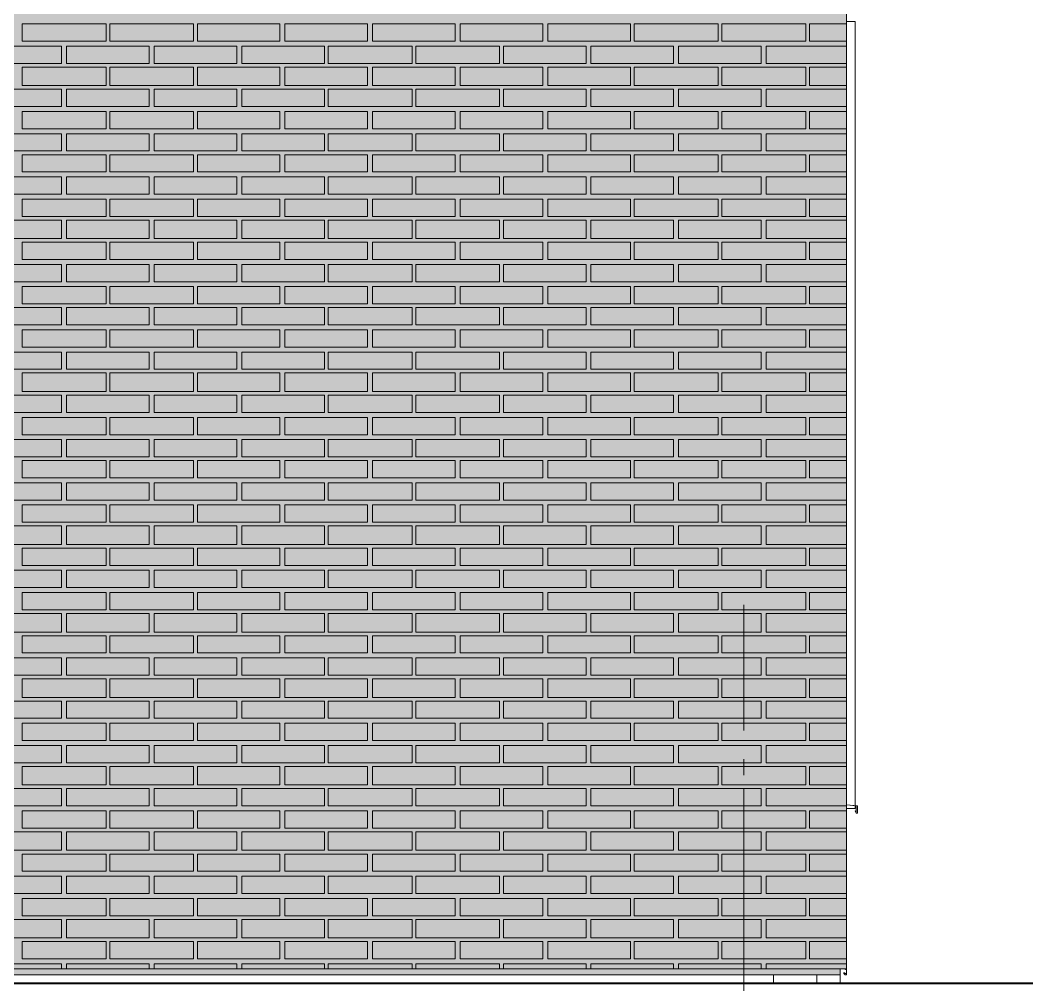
# Model space of a CAD drawing. Header units: millimetres. Extents: x -28928 to 100580, y -22867 to 36490.
# Drawn here: x 79484 to 82955, y -4768 to -1460 of the extents above; entities that cross this region are included whole.
import ezdxf

# ---------------------------------------------------------------- set-up
doc = ezdxf.new("R2010")
doc.units = ezdxf.units.MM
doc.layers.add('PDF _Геометрия', color=7, linetype='Continuous', true_color=0x8f8e8d)
doc.layers.add('PDF _Сплошная заливка', color=7, linetype='Continuous', true_color=0xffffff)

msp = doc.modelspace()

# ---------------------------------------------------------------- hatches: boundary and pattern name
at = {"layer": 'PDF _Сплошная заливка', "true_color": 0xdcd6cf, "transparency": 33554559}
msp.add_hatch(color=254, dxfattribs=at).paths.add_polyline_path([(60798.4, -2005.5), (60798.4, -4713.2), (70224.5, -4713.2), (70224.5, -1464), (74070.3, -1464), (74070.3, -4713.2), (82294.9, -4713.2), (82294.9, 9028.4), (55763.7, 9028.4), (55763.7, -4713.2), (56851.1, -4713.2), (56851.1, -1464), (58251.4, -1464), (58251.4, -4713.2), (59499.5, -4713.2), (59499.5, -2005.5)])

# ---------------------------------------------------------------- linework, layer by layer
at = {"layer": 'PDF _Геометрия', "color": 7, "lineweight": 9}
for points in [[(45263, -4679.3), (45263, -4713.2), (29486.4, -4713.2), (45263, -4713.2), (45263, -1464), (47137.2, -1464), (47137.2, -4713.2), (55763.7, -4713.2), (56851.1, -4713.2), (56851.1, -1464), (58251.4, -1464), (58251.4, -4713.2), (59499.5, -4713.2), (59499.5, -2005.5), (60798.4, -2005.5), (60798.4, -4713.2), (70224.5, -4713.2), (70224.5, -1464), (74070.3, -1464), (74070.3, -4713.2), (82294.9, -4713.2), (82316.1, -4713.2), (82316.1, 9028.4)], [(82316.1, -1464), (82345.7, -1464), (82345.7, -1540.1), (82345.7, -2813.6), (82345.7, -4087), (82345.7, -4163.2), (82316.1, -4163.2)], [(81964.9, -3896.6), (81964.9, -3465.1)], [(81964.9, -4049), (81964.9, -3994)], [(81964.9, -4095.5), (81964.9, -6037.4), (81964.9, -6155.9)], [(81964.9, -4645.5), (81964.9, -4146.3)], [(82345.7, -4171.6), (82345.7, -4171.6)], [(82294.9, -4764), (82294.9, -4713.2), (74070.3, -4713.2), (82294.9, -4713.2), (82294.9, -4734.3), (74070.3, -4734.3), (74070.3, -4713.2), (82294.9, -4713.2)], [(82294.9, -4713.2), (82307.6, -4713.2), (82294.9, -4713.2)], [(82307.6, -4713.2), (82307.6, -4713.2)], [(81964.9, -4802), (81964.9, -4747)], [(82176.4, -4764), (82066.4, -4764), (82066.4, -4734.3), (82066.4, -4764)], [(82214.5, -4734.3), (82214.5, -4764)], [(82294.9, -4725.9), (82294.9, -4730.1)]]:
    msp.add_lwpolyline(points, dxfattribs=at)
at = {"layer": 'PDF _Геометрия', "lineweight": 9}
for points in [[(79777.6, -1472.4), (79777.6, -1531.6), (79489.9, -1531.6), (79489.9, -1472.4)], [(80078, -1472.4), (80078, -1531.6), (79790.3, -1531.6), (79790.3, -1472.4)], [(80374.1, -1472.4), (80374.1, -1531.6), (80090.7, -1531.6), (80090.7, -1472.4)], [(80674.5, -1472.4), (80674.5, -1531.6), (80391.1, -1531.6), (80391.1, -1472.4)], [(80974.9, -1472.4), (80974.9, -1531.6), (80691.4, -1531.6), (80691.4, -1472.4)], [(81275.3, -1472.4), (81275.3, -1531.6), (80991.8, -1531.6), (80991.8, -1472.4)], [(81575.7, -1472.4), (81575.7, -1531.6), (81292.2, -1531.6), (81292.2, -1472.4)], [(81876.1, -1472.4), (81876.1, -1531.6), (81588.4, -1531.6), (81588.4, -1472.4)], [(82176.4, -1472.4), (82176.4, -1531.6), (81888.7, -1531.6), (81888.7, -1472.4)], [(79625.3, -1607.8), (79485.7, -1607.8), (79341.8, -1607.8), (79341.8, -1548.6), (79485.7, -1548.6), (79625.3, -1548.6)], [(79925.7, -1607.8), (79781.8, -1607.8), (79642.2, -1607.8), (79642.2, -1548.6), (79781.8, -1548.6), (79925.7, -1548.6)], [(80226.1, -1607.8), (80082.2, -1607.8), (79942.6, -1607.8), (79942.6, -1548.6), (80082.2, -1548.6), (80226.1, -1548.6)], [(80526.4, -1607.8), (80382.6, -1607.8), (80243, -1607.8), (80243, -1548.6), (80382.6, -1548.6), (80526.4, -1548.6)], [(80826.8, -1607.8), (80683, -1607.8), (80539.1, -1607.8), (80539.1, -1548.6), (80683, -1548.6), (80826.8, -1548.6)], [(81127.2, -1607.8), (80983.4, -1607.8), (80839.5, -1607.8), (80839.5, -1548.6), (80983.4, -1548.6), (81127.2, -1548.6)], [(81423.4, -1607.8), (81283.7, -1607.8), (81139.9, -1607.8), (81139.9, -1548.6), (81283.7, -1548.6), (81423.4, -1548.6)], [(81723.7, -1607.8), (81584.1, -1607.8), (81440.3, -1607.8), (81440.3, -1548.6), (81584.1, -1548.6), (81723.7, -1548.6)], [(82024.1, -1607.8), (81884.5, -1607.8), (81740.7, -1607.8), (81740.7, -1548.6), (81884.5, -1548.6), (82024.1, -1548.6)], [(79777.6, -1620.5), (79777.6, -1684), (79489.9, -1684), (79489.9, -1620.5)], [(80078, -1620.5), (80078, -1684), (79790.3, -1684), (79790.3, -1620.5)], [(80374.1, -1620.5), (80374.1, -1684), (80090.7, -1684), (80090.7, -1620.5)], [(80674.5, -1620.5), (80674.5, -1684), (80391.1, -1684), (80391.1, -1620.5)], [(80974.9, -1620.5), (80974.9, -1684), (80691.4, -1684), (80691.4, -1620.5)], [(81275.3, -1620.5), (81275.3, -1684), (80991.8, -1684), (80991.8, -1620.5)], [(81575.7, -1620.5), (81575.7, -1684), (81292.2, -1684), (81292.2, -1620.5)], [(81876.1, -1620.5), (81876.1, -1684), (81588.4, -1684), (81588.4, -1620.5)], [(82176.4, -1620.5), (82176.4, -1684), (81888.7, -1684), (81888.7, -1620.5)], [(79625.3, -1755.9), (79485.7, -1755.9), (79341.8, -1755.9), (79341.8, -1696.6), (79485.7, -1696.6), (79625.3, -1696.6)], [(79925.7, -1755.9), (79781.8, -1755.9), (79642.2, -1755.9), (79642.2, -1696.6), (79781.8, -1696.6), (79925.7, -1696.6)], [(80226.1, -1755.9), (80082.2, -1755.9), (79942.6, -1755.9), (79942.6, -1696.6), (80082.2, -1696.6), (80226.1, -1696.6)], [(80526.4, -1755.9), (80382.6, -1755.9), (80243, -1755.9), (80243, -1696.6), (80382.6, -1696.6), (80526.4, -1696.6)], [(80826.8, -1755.9), (80683, -1755.9), (80539.1, -1755.9), (80539.1, -1696.6), (80683, -1696.6), (80826.8, -1696.6)], [(81127.2, -1755.9), (80983.4, -1755.9), (80839.5, -1755.9), (80839.5, -1696.6), (80983.4, -1696.6), (81127.2, -1696.6)], [(81423.4, -1755.9), (81283.7, -1755.9), (81139.9, -1755.9), (81139.9, -1696.6), (81283.7, -1696.6), (81423.4, -1696.6)], [(81723.7, -1755.9), (81584.1, -1755.9), (81440.3, -1755.9), (81440.3, -1696.6), (81584.1, -1696.6), (81723.7, -1696.6)], [(82024.1, -1755.9), (81884.5, -1755.9), (81740.7, -1755.9), (81740.7, -1696.6), (81884.5, -1696.6), (82024.1, -1696.6)], [(79777.6, -1772.8), (79777.6, -1832), (79489.9, -1832), (79489.9, -1772.8)], [(80078, -1772.8), (80078, -1832), (79790.3, -1832), (79790.3, -1772.8)], [(80374.1, -1772.8), (80374.1, -1832), (80090.7, -1832), (80090.7, -1772.8)], [(80674.5, -1772.8), (80674.5, -1832), (80391.1, -1832), (80391.1, -1772.8)], [(80974.9, -1772.8), (80974.9, -1832), (80691.4, -1832), (80691.4, -1772.8)], [(81275.3, -1772.8), (81275.3, -1832), (80991.8, -1832), (80991.8, -1772.8)], [(81575.7, -1772.8), (81575.7, -1832), (81292.2, -1832), (81292.2, -1772.8)], [(81876.1, -1772.8), (81876.1, -1832), (81588.4, -1832), (81588.4, -1772.8)], [(82176.4, -1772.8), (82176.4, -1832), (81888.7, -1832), (81888.7, -1772.8)], [(79625.3, -1908.2), (79485.7, -1908.2), (79341.8, -1908.2), (79341.8, -1849), (79485.7, -1849), (79625.3, -1849)], [(79925.7, -1908.2), (79781.8, -1908.2), (79642.2, -1908.2), (79642.2, -1849), (79781.8, -1849), (79925.7, -1849)], [(80226.1, -1908.2), (80082.2, -1908.2), (79942.6, -1908.2), (79942.6, -1849), (80082.2, -1849), (80226.1, -1849)], [(80526.4, -1908.2), (80382.6, -1908.2), (80243, -1908.2), (80243, -1849), (80382.6, -1849), (80526.4, -1849)], [(80826.8, -1908.2), (80683, -1908.2), (80539.1, -1908.2), (80539.1, -1849), (80683, -1849), (80826.8, -1849)], [(81127.2, -1908.2), (80983.4, -1908.2), (80839.5, -1908.2), (80839.5, -1849), (80983.4, -1849), (81127.2, -1849)], [(81423.4, -1908.2), (81283.7, -1908.2), (81139.9, -1908.2), (81139.9, -1849), (81283.7, -1849), (81423.4, -1849)], [(81723.7, -1908.2), (81584.1, -1908.2), (81440.3, -1908.2), (81440.3, -1849), (81584.1, -1849), (81723.7, -1849)], [(82024.1, -1908.2), (81884.5, -1908.2), (81740.7, -1908.2), (81740.7, -1849), (81884.5, -1849), (82024.1, -1849)], [(79777.6, -1920.9), (79777.6, -1980.1), (79489.9, -1980.1), (79489.9, -1920.9)], [(80078, -1920.9), (80078, -1980.1), (79790.3, -1980.1), (79790.3, -1920.9)], [(80374.1, -1920.9), (80374.1, -1980.1), (80090.7, -1980.1), (80090.7, -1920.9)], [(80674.5, -1920.9), (80674.5, -1980.1), (80391.1, -1980.1), (80391.1, -1920.9)], [(80974.9, -1920.9), (80974.9, -1980.1), (80691.4, -1980.1), (80691.4, -1920.9)], [(81275.3, -1920.9), (81275.3, -1980.1), (80991.8, -1980.1), (80991.8, -1920.9)], [(81575.7, -1920.9), (81575.7, -1980.1), (81292.2, -1980.1), (81292.2, -1920.9)], [(81876.1, -1920.9), (81876.1, -1980.1), (81588.4, -1980.1), (81588.4, -1920.9)], [(82176.4, -1920.9), (82176.4, -1980.1), (81888.7, -1980.1), (81888.7, -1920.9)], [(79625.3, -2056.3), (79485.7, -2056.3), (79341.8, -2056.3), (79341.8, -1997), (79485.7, -1997), (79625.3, -1997)], [(79925.7, -2056.3), (79781.8, -2056.3), (79642.2, -2056.3), (79642.2, -1997), (79781.8, -1997), (79925.7, -1997)], [(80226.1, -2056.3), (80082.2, -2056.3), (79942.6, -2056.3), (79942.6, -1997), (80082.2, -1997), (80226.1, -1997)], [(80526.4, -2056.3), (80382.6, -2056.3), (80243, -2056.3), (80243, -1997), (80382.6, -1997), (80526.4, -1997)], [(80826.8, -2056.3), (80683, -2056.3), (80539.1, -2056.3), (80539.1, -1997), (80683, -1997), (80826.8, -1997)], [(81127.2, -2056.3), (80983.4, -2056.3), (80839.5, -2056.3), (80839.5, -1997), (80983.4, -1997), (81127.2, -1997)], [(81423.4, -2056.3), (81283.7, -2056.3), (81139.9, -2056.3), (81139.9, -1997), (81283.7, -1997), (81423.4, -1997)], [(81723.7, -2056.3), (81584.1, -2056.3), (81440.3, -2056.3), (81440.3, -1997), (81584.1, -1997), (81723.7, -1997)], [(82024.1, -2056.3), (81884.5, -2056.3), (81740.7, -2056.3), (81740.7, -1997), (81884.5, -1997), (82024.1, -1997)], [(79777.6, -2073.2), (79777.6, -2132.4), (79489.9, -2132.4), (79489.9, -2073.2)], [(80078, -2073.2), (80078, -2132.4), (79790.3, -2132.4), (79790.3, -2073.2)], [(80374.1, -2073.2), (80374.1, -2132.4), (80090.7, -2132.4), (80090.7, -2073.2)], [(80674.5, -2073.2), (80674.5, -2132.4), (80391.1, -2132.4), (80391.1, -2073.2)], [(80974.9, -2073.2), (80974.9, -2132.4), (80691.4, -2132.4), (80691.4, -2073.2)], [(81275.3, -2073.2), (81275.3, -2132.4), (80991.8, -2132.4), (80991.8, -2073.2)], [(81575.7, -2073.2), (81575.7, -2132.4), (81292.2, -2132.4), (81292.2, -2073.2)], [(81876.1, -2073.2), (81876.1, -2132.4), (81588.4, -2132.4), (81588.4, -2073.2)], [(82176.4, -2073.2), (82176.4, -2132.4), (81888.7, -2132.4), (81888.7, -2073.2)], [(79625.3, -2208.6), (79485.7, -2208.6), (79341.8, -2208.6), (79341.8, -2145.1), (79485.7, -2145.1), (79625.3, -2145.1)], [(79925.7, -2208.6), (79781.8, -2208.6), (79642.2, -2208.6), (79642.2, -2145.1), (79781.8, -2145.1), (79925.7, -2145.1)], [(80226.1, -2208.6), (80082.2, -2208.6), (79942.6, -2208.6), (79942.6, -2145.1), (80082.2, -2145.1), (80226.1, -2145.1)], [(80526.4, -2208.6), (80382.6, -2208.6), (80243, -2208.6), (80243, -2145.1), (80382.6, -2145.1), (80526.4, -2145.1)], [(80826.8, -2208.6), (80683, -2208.6), (80539.1, -2208.6), (80539.1, -2145.1), (80683, -2145.1), (80826.8, -2145.1)], [(81127.2, -2208.6), (80983.4, -2208.6), (80839.5, -2208.6), (80839.5, -2145.1), (80983.4, -2145.1), (81127.2, -2145.1)], [(81423.4, -2208.6), (81283.7, -2208.6), (81139.9, -2208.6), (81139.9, -2145.1), (81283.7, -2145.1), (81423.4, -2145.1)], [(81723.7, -2208.6), (81584.1, -2208.6), (81440.3, -2208.6), (81440.3, -2145.1), (81584.1, -2145.1), (81723.7, -2145.1)], [(82024.1, -2208.6), (81884.5, -2208.6), (81740.7, -2208.6), (81740.7, -2145.1), (81884.5, -2145.1), (82024.1, -2145.1)], [(79777.6, -2221.3), (79777.6, -2280.5), (79489.9, -2280.5), (79489.9, -2221.3)], [(80078, -2221.3), (80078, -2280.5), (79790.3, -2280.5), (79790.3, -2221.3)], [(80374.1, -2221.3), (80374.1, -2280.5), (80090.7, -2280.5), (80090.7, -2221.3)], [(80674.5, -2221.3), (80674.5, -2280.5), (80391.1, -2280.5), (80391.1, -2221.3)], [(80974.9, -2221.3), (80974.9, -2280.5), (80691.4, -2280.5), (80691.4, -2221.3)], [(81275.3, -2221.3), (81275.3, -2280.5), (80991.8, -2280.5), (80991.8, -2221.3)], [(81575.7, -2221.3), (81575.7, -2280.5), (81292.2, -2280.5), (81292.2, -2221.3)], [(81876.1, -2221.3), (81876.1, -2280.5), (81588.4, -2280.5), (81588.4, -2221.3)], [(82176.4, -2221.3), (82176.4, -2280.5), (81888.7, -2280.5), (81888.7, -2221.3)], [(79625.3, -2356.6), (79485.7, -2356.6), (79341.8, -2356.6), (79341.8, -2297.4), (79485.7, -2297.4), (79625.3, -2297.4)], [(79925.7, -2356.6), (79781.8, -2356.6), (79642.2, -2356.6), (79642.2, -2297.4), (79781.8, -2297.4), (79925.7, -2297.4)], [(80226.1, -2356.6), (80082.2, -2356.6), (79942.6, -2356.6), (79942.6, -2297.4), (80082.2, -2297.4), (80226.1, -2297.4)], [(80526.4, -2356.6), (80382.6, -2356.6), (80243, -2356.6), (80243, -2297.4), (80382.6, -2297.4), (80526.4, -2297.4)], [(80826.8, -2356.6), (80683, -2356.6), (80539.1, -2356.6), (80539.1, -2297.4), (80683, -2297.4), (80826.8, -2297.4)], [(81127.2, -2356.6), (80983.4, -2356.6), (80839.5, -2356.6), (80839.5, -2297.4), (80983.4, -2297.4), (81127.2, -2297.4)], [(81423.4, -2356.6), (81283.7, -2356.6), (81139.9, -2356.6), (81139.9, -2297.4), (81283.7, -2297.4), (81423.4, -2297.4)], [(81723.7, -2356.6), (81584.1, -2356.6), (81440.3, -2356.6), (81440.3, -2297.4), (81584.1, -2297.4), (81723.7, -2297.4)], [(82024.1, -2356.6), (81884.5, -2356.6), (81740.7, -2356.6), (81740.7, -2297.4), (81884.5, -2297.4), (82024.1, -2297.4)], [(79777.6, -2373.6), (79777.6, -2432.8), (79489.9, -2432.8), (79489.9, -2373.6)], [(80078, -2373.6), (80078, -2432.8), (79790.3, -2432.8), (79790.3, -2373.6)], [(80374.1, -2373.6), (80374.1, -2432.8), (80090.7, -2432.8), (80090.7, -2373.6)], [(80674.5, -2373.6), (80674.5, -2432.8), (80391.1, -2432.8), (80391.1, -2373.6)], [(80974.9, -2373.6), (80974.9, -2432.8), (80691.4, -2432.8), (80691.4, -2373.6)], [(81275.3, -2373.6), (81275.3, -2432.8), (80991.8, -2432.8), (80991.8, -2373.6)], [(81575.7, -2373.6), (81575.7, -2432.8), (81292.2, -2432.8), (81292.2, -2373.6)], [(81876.1, -2373.6), (81876.1, -2432.8), (81588.4, -2432.8), (81588.4, -2373.6)], [(82176.4, -2373.6), (82176.4, -2432.8), (81888.7, -2432.8), (81888.7, -2373.6)], [(79625.3, -2504.7), (79485.7, -2504.7), (79341.8, -2504.7), (79341.8, -2445.5), (79485.7, -2445.5), (79625.3, -2445.5)], [(79925.7, -2504.7), (79781.8, -2504.7), (79642.2, -2504.7), (79642.2, -2445.5), (79781.8, -2445.5), (79925.7, -2445.5)], [(80226.1, -2504.7), (80082.2, -2504.7), (79942.6, -2504.7), (79942.6, -2445.5), (80082.2, -2445.5), (80226.1, -2445.5)], [(80526.4, -2504.7), (80382.6, -2504.7), (80243, -2504.7), (80243, -2445.5), (80382.6, -2445.5), (80526.4, -2445.5)], [(80826.8, -2504.7), (80683, -2504.7), (80539.1, -2504.7), (80539.1, -2445.5), (80683, -2445.5), (80826.8, -2445.5)], [(81127.2, -2504.7), (80983.4, -2504.7), (80839.5, -2504.7), (80839.5, -2445.5), (80983.4, -2445.5), (81127.2, -2445.5)], [(81423.4, -2504.7), (81283.7, -2504.7), (81139.9, -2504.7), (81139.9, -2445.5), (81283.7, -2445.5), (81423.4, -2445.5)], [(81723.7, -2504.7), (81584.1, -2504.7), (81440.3, -2504.7), (81440.3, -2445.5), (81584.1, -2445.5), (81723.7, -2445.5)], [(82024.1, -2504.7), (81884.5, -2504.7), (81740.7, -2504.7), (81740.7, -2445.5), (81884.5, -2445.5), (82024.1, -2445.5)], [(79777.6, -2521.6), (79777.6, -2580.9), (79489.9, -2580.9), (79489.9, -2521.6)], [(80078, -2521.6), (80078, -2580.9), (79790.3, -2580.9), (79790.3, -2521.6)], [(80374.1, -2521.6), (80374.1, -2580.9), (80090.7, -2580.9), (80090.7, -2521.6)], [(80674.5, -2521.6), (80674.5, -2580.9), (80391.1, -2580.9), (80391.1, -2521.6)], [(80974.9, -2521.6), (80974.9, -2580.9), (80691.4, -2580.9), (80691.4, -2521.6)], [(81275.3, -2521.6), (81275.3, -2580.9), (80991.8, -2580.9), (80991.8, -2521.6)], [(81575.7, -2521.6), (81575.7, -2580.9), (81292.2, -2580.9), (81292.2, -2521.6)], [(81876.1, -2521.6), (81876.1, -2580.9), (81588.4, -2580.9), (81588.4, -2521.6)], [(82176.4, -2521.6), (82176.4, -2580.9), (81888.7, -2580.9), (81888.7, -2521.6)], [(79625.3, -2657), (79485.7, -2657), (79341.8, -2657), (79341.8, -2597.8), (79485.7, -2597.8), (79625.3, -2597.8)], [(79925.7, -2657), (79781.8, -2657), (79642.2, -2657), (79642.2, -2597.8), (79781.8, -2597.8), (79925.7, -2597.8)], [(80226.1, -2657), (80082.2, -2657), (79942.6, -2657), (79942.6, -2597.8), (80082.2, -2597.8), (80226.1, -2597.8)], [(80526.4, -2657), (80382.6, -2657), (80243, -2657), (80243, -2597.8), (80382.6, -2597.8), (80526.4, -2597.8)], [(80826.8, -2657), (80683, -2657), (80539.1, -2657), (80539.1, -2597.8), (80683, -2597.8), (80826.8, -2597.8)], [(81127.2, -2657), (80983.4, -2657), (80839.5, -2657), (80839.5, -2597.8), (80983.4, -2597.8), (81127.2, -2597.8)], [(81423.4, -2657), (81283.7, -2657), (81139.9, -2657), (81139.9, -2597.8), (81283.7, -2597.8), (81423.4, -2597.8)], [(81723.7, -2657), (81584.1, -2657), (81440.3, -2657), (81440.3, -2597.8), (81584.1, -2597.8), (81723.7, -2597.8)], [(82024.1, -2657), (81884.5, -2657), (81740.7, -2657), (81740.7, -2597.8), (81884.5, -2597.8), (82024.1, -2597.8)], [(79777.6, -2669.7), (79777.6, -2733.2), (79489.9, -2733.2), (79489.9, -2669.7)], [(80078, -2669.7), (80078, -2733.2), (79790.3, -2733.2), (79790.3, -2669.7)], [(80374.1, -2669.7), (80374.1, -2733.2), (80090.7, -2733.2), (80090.7, -2669.7)], [(80674.5, -2669.7), (80674.5, -2733.2), (80391.1, -2733.2), (80391.1, -2669.7)], [(80974.9, -2669.7), (80974.9, -2733.2), (80691.4, -2733.2), (80691.4, -2669.7)], [(81275.3, -2669.7), (81275.3, -2733.2), (80991.8, -2733.2), (80991.8, -2669.7)], [(81575.7, -2669.7), (81575.7, -2733.2), (81292.2, -2733.2), (81292.2, -2669.7)], [(81876.1, -2669.7), (81876.1, -2733.2), (81588.4, -2733.2), (81588.4, -2669.7)], [(82176.4, -2669.7), (82176.4, -2733.2), (81888.7, -2733.2), (81888.7, -2669.7)], [(79625.3, -2805.1), (79485.7, -2805.1), (79341.8, -2805.1), (79341.8, -2745.9), (79485.7, -2745.9), (79625.3, -2745.9)], [(79925.7, -2805.1), (79781.8, -2805.1), (79642.2, -2805.1), (79642.2, -2745.9), (79781.8, -2745.9), (79925.7, -2745.9)], [(80226.1, -2805.1), (80082.2, -2805.1), (79942.6, -2805.1), (79942.6, -2745.9), (80082.2, -2745.9), (80226.1, -2745.9)], [(80526.4, -2805.1), (80382.6, -2805.1), (80243, -2805.1), (80243, -2745.9), (80382.6, -2745.9), (80526.4, -2745.9)], [(80826.8, -2805.1), (80683, -2805.1), (80539.1, -2805.1), (80539.1, -2745.9), (80683, -2745.9), (80826.8, -2745.9)], [(81127.2, -2805.1), (80983.4, -2805.1), (80839.5, -2805.1), (80839.5, -2745.9), (80983.4, -2745.9), (81127.2, -2745.9)], [(81423.4, -2805.1), (81283.7, -2805.1), (81139.9, -2805.1), (81139.9, -2745.9), (81283.7, -2745.9), (81423.4, -2745.9)], [(81723.7, -2805.1), (81584.1, -2805.1), (81440.3, -2805.1), (81440.3, -2745.9), (81584.1, -2745.9), (81723.7, -2745.9)], [(82024.1, -2805.1), (81884.5, -2805.1), (81740.7, -2805.1), (81740.7, -2745.9), (81884.5, -2745.9), (82024.1, -2745.9)], [(79777.6, -2822), (79777.6, -2881.3), (79489.9, -2881.3), (79489.9, -2822)], [(80078, -2822), (80078, -2881.3), (79790.3, -2881.3), (79790.3, -2822)], [(80374.1, -2822), (80374.1, -2881.3), (80090.7, -2881.3), (80090.7, -2822)], [(80674.5, -2822), (80674.5, -2881.3), (80391.1, -2881.3), (80391.1, -2822)], [(80974.9, -2822), (80974.9, -2881.3), (80691.4, -2881.3), (80691.4, -2822)], [(81275.3, -2822), (81275.3, -2881.3), (80991.8, -2881.3), (80991.8, -2822)], [(81575.7, -2822), (81575.7, -2881.3), (81292.2, -2881.3), (81292.2, -2822)], [(81876.1, -2822), (81876.1, -2881.3), (81588.4, -2881.3), (81588.4, -2822)], [(82176.4, -2822), (82176.4, -2881.3), (81888.7, -2881.3), (81888.7, -2822)], [(79625.3, -2957.4), (79485.7, -2957.4), (79341.8, -2957.4), (79341.8, -2898.2), (79485.7, -2898.2), (79625.3, -2898.2)], [(79925.7, -2957.4), (79781.8, -2957.4), (79642.2, -2957.4), (79642.2, -2898.2), (79781.8, -2898.2), (79925.7, -2898.2)], [(80226.1, -2957.4), (80082.2, -2957.4), (79942.6, -2957.4), (79942.6, -2898.2), (80082.2, -2898.2), (80226.1, -2898.2)], [(80526.4, -2957.4), (80382.6, -2957.4), (80243, -2957.4), (80243, -2898.2), (80382.6, -2898.2), (80526.4, -2898.2)], [(80826.8, -2957.4), (80683, -2957.4), (80539.1, -2957.4), (80539.1, -2898.2), (80683, -2898.2), (80826.8, -2898.2)], [(81127.2, -2957.4), (80983.4, -2957.4), (80839.5, -2957.4), (80839.5, -2898.2), (80983.4, -2898.2), (81127.2, -2898.2)], [(81423.4, -2957.4), (81283.7, -2957.4), (81139.9, -2957.4), (81139.9, -2898.2), (81283.7, -2898.2), (81423.4, -2898.2)], [(81723.7, -2957.4), (81584.1, -2957.4), (81440.3, -2957.4), (81440.3, -2898.2), (81584.1, -2898.2), (81723.7, -2898.2)], [(82024.1, -2957.4), (81884.5, -2957.4), (81740.7, -2957.4), (81740.7, -2898.2), (81884.5, -2898.2), (82024.1, -2898.2)], [(79777.6, -2970.1), (79777.6, -3029.3), (79489.9, -3029.3), (79489.9, -2970.1)], [(80078, -2970.1), (80078, -3029.3), (79790.3, -3029.3), (79790.3, -2970.1)], [(80374.1, -2970.1), (80374.1, -3029.3), (80090.7, -3029.3), (80090.7, -2970.1)], [(80674.5, -2970.1), (80674.5, -3029.3), (80391.1, -3029.3), (80391.1, -2970.1)], [(80974.9, -2970.1), (80974.9, -3029.3), (80691.4, -3029.3), (80691.4, -2970.1)], [(81275.3, -2970.1), (81275.3, -3029.3), (80991.8, -3029.3), (80991.8, -2970.1)], [(81575.7, -2970.1), (81575.7, -3029.3), (81292.2, -3029.3), (81292.2, -2970.1)], [(81876.1, -2970.1), (81876.1, -3029.3), (81588.4, -3029.3), (81588.4, -2970.1)], [(82176.4, -2970.1), (82176.4, -3029.3), (81888.7, -3029.3), (81888.7, -2970.1)], [(79625.3, -3105.5), (79485.7, -3105.5), (79341.8, -3105.5), (79341.8, -3046.3), (79485.7, -3046.3), (79625.3, -3046.3)], [(79925.7, -3105.5), (79781.8, -3105.5), (79642.2, -3105.5), (79642.2, -3046.3), (79781.8, -3046.3), (79925.7, -3046.3)], [(80226.1, -3105.5), (80082.2, -3105.5), (79942.6, -3105.5), (79942.6, -3046.3), (80082.2, -3046.3), (80226.1, -3046.3)], [(80526.4, -3105.5), (80382.6, -3105.5), (80243, -3105.5), (80243, -3046.3), (80382.6, -3046.3), (80526.4, -3046.3)], [(80826.8, -3105.5), (80683, -3105.5), (80539.1, -3105.5), (80539.1, -3046.3), (80683, -3046.3), (80826.8, -3046.3)], [(81127.2, -3105.5), (80983.4, -3105.5), (80839.5, -3105.5), (80839.5, -3046.3), (80983.4, -3046.3), (81127.2, -3046.3)], [(81423.4, -3105.5), (81283.7, -3105.5), (81139.9, -3105.5), (81139.9, -3046.3), (81283.7, -3046.3), (81423.4, -3046.3)], [(81723.7, -3105.5), (81584.1, -3105.5), (81440.3, -3105.5), (81440.3, -3046.3), (81584.1, -3046.3), (81723.7, -3046.3)], [(82024.1, -3105.5), (81884.5, -3105.5), (81740.7, -3105.5), (81740.7, -3046.3), (81884.5, -3046.3), (82024.1, -3046.3)], [(79777.6, -3122.4), (79777.6, -3181.6), (79489.9, -3181.6), (79489.9, -3122.4)], [(80078, -3122.4), (80078, -3181.6), (79790.3, -3181.6), (79790.3, -3122.4)], [(80374.1, -3122.4), (80374.1, -3181.6), (80090.7, -3181.6), (80090.7, -3122.4)], [(80674.5, -3122.4), (80674.5, -3181.6), (80391.1, -3181.6), (80391.1, -3122.4)], [(80974.9, -3122.4), (80974.9, -3181.6), (80691.4, -3181.6), (80691.4, -3122.4)], [(81275.3, -3122.4), (81275.3, -3181.6), (80991.8, -3181.6), (80991.8, -3122.4)], [(81575.7, -3122.4), (81575.7, -3181.6), (81292.2, -3181.6), (81292.2, -3122.4)], [(81876.1, -3122.4), (81876.1, -3181.6), (81588.4, -3181.6), (81588.4, -3122.4)], [(82176.4, -3122.4), (82176.4, -3181.6), (81888.7, -3181.6), (81888.7, -3122.4)], [(79625.3, -3257.8), (79485.7, -3257.8), (79341.8, -3257.8), (79341.8, -3194.3), (79485.7, -3194.3), (79625.3, -3194.3)], [(79925.7, -3257.8), (79781.8, -3257.8), (79642.2, -3257.8), (79642.2, -3194.3), (79781.8, -3194.3), (79925.7, -3194.3)], [(80226.1, -3257.8), (80082.2, -3257.8), (79942.6, -3257.8), (79942.6, -3194.3), (80082.2, -3194.3), (80226.1, -3194.3)], [(80526.4, -3257.8), (80382.6, -3257.8), (80243, -3257.8), (80243, -3194.3), (80382.6, -3194.3), (80526.4, -3194.3)], [(80826.8, -3257.8), (80683, -3257.8), (80539.1, -3257.8), (80539.1, -3194.3), (80683, -3194.3), (80826.8, -3194.3)], [(81127.2, -3257.8), (80983.4, -3257.8), (80839.5, -3257.8), (80839.5, -3194.3), (80983.4, -3194.3), (81127.2, -3194.3)], [(81423.4, -3257.8), (81283.7, -3257.8), (81139.9, -3257.8), (81139.9, -3194.3), (81283.7, -3194.3), (81423.4, -3194.3)], [(81723.7, -3257.8), (81584.1, -3257.8), (81440.3, -3257.8), (81440.3, -3194.3), (81584.1, -3194.3), (81723.7, -3194.3)], [(82024.1, -3257.8), (81884.5, -3257.8), (81740.7, -3257.8), (81740.7, -3194.3), (81884.5, -3194.3), (82024.1, -3194.3)], [(79777.6, -3270.5), (79777.6, -3329.7), (79489.9, -3329.7), (79489.9, -3270.5)], [(80078, -3270.5), (80078, -3329.7), (79790.3, -3329.7), (79790.3, -3270.5)], [(80374.1, -3270.5), (80374.1, -3329.7), (80090.7, -3329.7), (80090.7, -3270.5)], [(80674.5, -3270.5), (80674.5, -3329.7), (80391.1, -3329.7), (80391.1, -3270.5)], [(80974.9, -3270.5), (80974.9, -3329.7), (80691.4, -3329.7), (80691.4, -3270.5)], [(81275.3, -3270.5), (81275.3, -3329.7), (80991.8, -3329.7), (80991.8, -3270.5)], [(81575.7, -3270.5), (81575.7, -3329.7), (81292.2, -3329.7), (81292.2, -3270.5)], [(81876.1, -3270.5), (81876.1, -3329.7), (81588.4, -3329.7), (81588.4, -3270.5)], [(82176.4, -3270.5), (82176.4, -3329.7), (81888.7, -3329.7), (81888.7, -3270.5)], [(79625.3, -3405.9), (79485.7, -3405.9), (79341.8, -3405.9), (79341.8, -3346.6), (79485.7, -3346.6), (79625.3, -3346.6)], [(79925.7, -3405.9), (79781.8, -3405.9), (79642.2, -3405.9), (79642.2, -3346.6), (79781.8, -3346.6), (79925.7, -3346.6)], [(80226.1, -3405.9), (80082.2, -3405.9), (79942.6, -3405.9), (79942.6, -3346.6), (80082.2, -3346.6), (80226.1, -3346.6)], [(80526.4, -3405.9), (80382.6, -3405.9), (80243, -3405.9), (80243, -3346.6), (80382.6, -3346.6), (80526.4, -3346.6)], [(80826.8, -3405.9), (80683, -3405.9), (80539.1, -3405.9), (80539.1, -3346.6), (80683, -3346.6), (80826.8, -3346.6)], [(81127.2, -3405.9), (80983.4, -3405.9), (80839.5, -3405.9), (80839.5, -3346.6), (80983.4, -3346.6), (81127.2, -3346.6)], [(81423.4, -3405.9), (81283.7, -3405.9), (81139.9, -3405.9), (81139.9, -3346.6), (81283.7, -3346.6), (81423.4, -3346.6)], [(81723.7, -3405.9), (81584.1, -3405.9), (81440.3, -3405.9), (81440.3, -3346.6), (81584.1, -3346.6), (81723.7, -3346.6)], [(82024.1, -3405.9), (81884.5, -3405.9), (81740.7, -3405.9), (81740.7, -3346.6), (81884.5, -3346.6), (82024.1, -3346.6)], [(79777.6, -3422.8), (79777.6, -3482), (79489.9, -3482), (79489.9, -3422.8)], [(80078, -3422.8), (80078, -3482), (79790.3, -3482), (79790.3, -3422.8)], [(80374.1, -3422.8), (80374.1, -3482), (80090.7, -3482), (80090.7, -3422.8)], [(80674.5, -3422.8), (80674.5, -3482), (80391.1, -3482), (80391.1, -3422.8)], [(80974.9, -3422.8), (80974.9, -3482), (80691.4, -3482), (80691.4, -3422.8)], [(81275.3, -3422.8), (81275.3, -3482), (80991.8, -3482), (80991.8, -3422.8)], [(81575.7, -3422.8), (81575.7, -3482), (81292.2, -3482), (81292.2, -3422.8)], [(81876.1, -3422.8), (81876.1, -3482), (81588.4, -3482), (81588.4, -3422.8)], [(82176.4, -3422.8), (82176.4, -3482), (81888.7, -3482), (81888.7, -3422.8)], [(79625.3, -3558.2), (79485.7, -3558.2), (79341.8, -3558.2), (79341.8, -3494.7), (79485.7, -3494.7), (79625.3, -3494.7)], [(79925.7, -3558.2), (79781.8, -3558.2), (79642.2, -3558.2), (79642.2, -3494.7), (79781.8, -3494.7), (79925.7, -3494.7)], [(80226.1, -3558.2), (80082.2, -3558.2), (79942.6, -3558.2), (79942.6, -3494.7), (80082.2, -3494.7), (80226.1, -3494.7)], [(80526.4, -3558.2), (80382.6, -3558.2), (80243, -3558.2), (80243, -3494.7), (80382.6, -3494.7), (80526.4, -3494.7)], [(80826.8, -3558.2), (80683, -3558.2), (80539.1, -3558.2), (80539.1, -3494.7), (80683, -3494.7), (80826.8, -3494.7)], [(81127.2, -3558.2), (80983.4, -3558.2), (80839.5, -3558.2), (80839.5, -3494.7), (80983.4, -3494.7), (81127.2, -3494.7)], [(81423.4, -3558.2), (81283.7, -3558.2), (81139.9, -3558.2), (81139.9, -3494.7), (81283.7, -3494.7), (81423.4, -3494.7)], [(81723.7, -3558.2), (81584.1, -3558.2), (81440.3, -3558.2), (81440.3, -3494.7), (81584.1, -3494.7), (81723.7, -3494.7)], [(82024.1, -3558.2), (81884.5, -3558.2), (81740.7, -3558.2), (81740.7, -3494.7), (81884.5, -3494.7), (82024.1, -3494.7)], [(79777.6, -3570.9), (79777.6, -3630.1), (79489.9, -3630.1), (79489.9, -3570.9)], [(80078, -3570.9), (80078, -3630.1), (79790.3, -3630.1), (79790.3, -3570.9)], [(80374.1, -3570.9), (80374.1, -3630.1), (80090.7, -3630.1), (80090.7, -3570.9)], [(80674.5, -3570.9), (80674.5, -3630.1), (80391.1, -3630.1), (80391.1, -3570.9)], [(80974.9, -3570.9), (80974.9, -3630.1), (80691.4, -3630.1), (80691.4, -3570.9)], [(81275.3, -3570.9), (81275.3, -3630.1), (80991.8, -3630.1), (80991.8, -3570.9)], [(81575.7, -3570.9), (81575.7, -3630.1), (81292.2, -3630.1), (81292.2, -3570.9)], [(81876.1, -3570.9), (81876.1, -3630.1), (81588.4, -3630.1), (81588.4, -3570.9)], [(82176.4, -3570.9), (82176.4, -3630.1), (81888.7, -3630.1), (81888.7, -3570.9)], [(79625.3, -3706.3), (79485.7, -3706.3), (79341.8, -3706.3), (79341.8, -3647), (79485.7, -3647), (79625.3, -3647)], [(79925.7, -3706.3), (79781.8, -3706.3), (79642.2, -3706.3), (79642.2, -3647), (79781.8, -3647), (79925.7, -3647)], [(80226.1, -3706.3), (80082.2, -3706.3), (79942.6, -3706.3), (79942.6, -3647), (80082.2, -3647), (80226.1, -3647)], [(80526.4, -3706.3), (80382.6, -3706.3), (80243, -3706.3), (80243, -3647), (80382.6, -3647), (80526.4, -3647)], [(80826.8, -3706.3), (80683, -3706.3), (80539.1, -3706.3), (80539.1, -3647), (80683, -3647), (80826.8, -3647)], [(81127.2, -3706.3), (80983.4, -3706.3), (80839.5, -3706.3), (80839.5, -3647), (80983.4, -3647), (81127.2, -3647)], [(81423.4, -3706.3), (81283.7, -3706.3), (81139.9, -3706.3), (81139.9, -3647), (81283.7, -3647), (81423.4, -3647)], [(81723.7, -3706.3), (81584.1, -3706.3), (81440.3, -3706.3), (81440.3, -3647), (81584.1, -3647), (81723.7, -3647)], [(82024.1, -3706.3), (81884.5, -3706.3), (81740.7, -3706.3), (81740.7, -3647), (81884.5, -3647), (82024.1, -3647)], [(79777.6, -3719), (79777.6, -3782.4), (79489.9, -3782.4), (79489.9, -3719)], [(80078, -3719), (80078, -3782.4), (79790.3, -3782.4), (79790.3, -3719)], [(80374.1, -3719), (80374.1, -3782.4), (80090.7, -3782.4), (80090.7, -3719)], [(80674.5, -3719), (80674.5, -3782.4), (80391.1, -3782.4), (80391.1, -3719)], [(80974.9, -3719), (80974.9, -3782.4), (80691.4, -3782.4), (80691.4, -3719)], [(81275.3, -3719), (81275.3, -3782.4), (80991.8, -3782.4), (80991.8, -3719)], [(81575.7, -3719), (81575.7, -3782.4), (81292.2, -3782.4), (81292.2, -3719)], [(81876.1, -3719), (81876.1, -3782.4), (81588.4, -3782.4), (81588.4, -3719)], [(82176.4, -3719), (82176.4, -3782.4), (81888.7, -3782.4), (81888.7, -3719)], [(79625.3, -3854.3), (79485.7, -3854.3), (79341.8, -3854.3), (79341.8, -3795.1), (79485.7, -3795.1), (79625.3, -3795.1)], [(79925.7, -3854.3), (79781.8, -3854.3), (79642.2, -3854.3), (79642.2, -3795.1), (79781.8, -3795.1), (79925.7, -3795.1)], [(80226.1, -3854.3), (80082.2, -3854.3), (79942.6, -3854.3), (79942.6, -3795.1), (80082.2, -3795.1), (80226.1, -3795.1)], [(80526.4, -3854.3), (80382.6, -3854.3), (80243, -3854.3), (80243, -3795.1), (80382.6, -3795.1), (80526.4, -3795.1)], [(80826.8, -3854.3), (80683, -3854.3), (80539.1, -3854.3), (80539.1, -3795.1), (80683, -3795.1), (80826.8, -3795.1)], [(81127.2, -3854.3), (80983.4, -3854.3), (80839.5, -3854.3), (80839.5, -3795.1), (80983.4, -3795.1), (81127.2, -3795.1)], [(81423.4, -3854.3), (81283.7, -3854.3), (81139.9, -3854.3), (81139.9, -3795.1), (81283.7, -3795.1), (81423.4, -3795.1)], [(81723.7, -3854.3), (81584.1, -3854.3), (81440.3, -3854.3), (81440.3, -3795.1), (81584.1, -3795.1), (81723.7, -3795.1)], [(82024.1, -3854.3), (81884.5, -3854.3), (81740.7, -3854.3), (81740.7, -3795.1), (81884.5, -3795.1), (82024.1, -3795.1)], [(79777.6, -3871.3), (79777.6, -3930.5), (79489.9, -3930.5), (79489.9, -3871.3)], [(80078, -3871.3), (80078, -3930.5), (79790.3, -3930.5), (79790.3, -3871.3)], [(80374.1, -3871.3), (80374.1, -3930.5), (80090.7, -3930.5), (80090.7, -3871.3)], [(80674.5, -3871.3), (80674.5, -3930.5), (80391.1, -3930.5), (80391.1, -3871.3)], [(80974.9, -3871.3), (80974.9, -3930.5), (80691.4, -3930.5), (80691.4, -3871.3)], [(81275.3, -3871.3), (81275.3, -3930.5), (80991.8, -3930.5), (80991.8, -3871.3)], [(81575.7, -3871.3), (81575.7, -3930.5), (81292.2, -3930.5), (81292.2, -3871.3)], [(81876.1, -3871.3), (81876.1, -3930.5), (81588.4, -3930.5), (81588.4, -3871.3)], [(82176.4, -3871.3), (82176.4, -3930.5), (81888.7, -3930.5), (81888.7, -3871.3)], [(79625.3, -4006.6), (79485.7, -4006.6), (79341.8, -4006.6), (79341.8, -3947.4), (79485.7, -3947.4), (79625.3, -3947.4)], [(79925.7, -4006.6), (79781.8, -4006.6), (79642.2, -4006.6), (79642.2, -3947.4), (79781.8, -3947.4), (79925.7, -3947.4)], [(80226.1, -4006.6), (80082.2, -4006.6), (79942.6, -4006.6), (79942.6, -3947.4), (80082.2, -3947.4), (80226.1, -3947.4)], [(80526.4, -4006.6), (80382.6, -4006.6), (80243, -4006.6), (80243, -3947.4), (80382.6, -3947.4), (80526.4, -3947.4)], [(80826.8, -4006.6), (80683, -4006.6), (80539.1, -4006.6), (80539.1, -3947.4), (80683, -3947.4), (80826.8, -3947.4)], [(81127.2, -4006.6), (80983.4, -4006.6), (80839.5, -4006.6), (80839.5, -3947.4), (80983.4, -3947.4), (81127.2, -3947.4)], [(81423.4, -4006.6), (81283.7, -4006.6), (81139.9, -4006.6), (81139.9, -3947.4), (81283.7, -3947.4), (81423.4, -3947.4)], [(81723.7, -4006.6), (81584.1, -4006.6), (81440.3, -4006.6), (81440.3, -3947.4), (81584.1, -3947.4), (81723.7, -3947.4)], [(82024.1, -4006.6), (81884.5, -4006.6), (81740.7, -4006.6), (81740.7, -3947.4), (81884.5, -3947.4), (82024.1, -3947.4)], [(79777.6, -4019.3), (79777.6, -4082.8), (79489.9, -4082.8), (79489.9, -4019.3)], [(80078, -4019.3), (80078, -4082.8), (79790.3, -4082.8), (79790.3, -4019.3)], [(80374.1, -4019.3), (80374.1, -4082.8), (80090.7, -4082.8), (80090.7, -4019.3)], [(80674.5, -4019.3), (80674.5, -4082.8), (80391.1, -4082.8), (80391.1, -4019.3)], [(80974.9, -4019.3), (80974.9, -4082.8), (80691.4, -4082.8), (80691.4, -4019.3)], [(81275.3, -4019.3), (81275.3, -4082.8), (80991.8, -4082.8), (80991.8, -4019.3)], [(81575.7, -4019.3), (81575.7, -4082.8), (81292.2, -4082.8), (81292.2, -4019.3)], [(81876.1, -4019.3), (81876.1, -4082.8), (81588.4, -4082.8), (81588.4, -4019.3)], [(82176.4, -4019.3), (82176.4, -4082.8), (81888.7, -4082.8), (81888.7, -4019.3)], [(79625.3, -4154.7), (79485.7, -4154.7), (79341.8, -4154.7), (79341.8, -4095.5), (79485.7, -4095.5), (79625.3, -4095.5)], [(79925.7, -4154.7), (79781.8, -4154.7), (79642.2, -4154.7), (79642.2, -4095.5), (79781.8, -4095.5), (79925.7, -4095.5)], [(80226.1, -4154.7), (80082.2, -4154.7), (79942.6, -4154.7), (79942.6, -4095.5), (80082.2, -4095.5), (80226.1, -4095.5)], [(80526.4, -4154.7), (80382.6, -4154.7), (80243, -4154.7), (80243, -4095.5), (80382.6, -4095.5), (80526.4, -4095.5)], [(80826.8, -4154.7), (80683, -4154.7), (80539.1, -4154.7), (80539.1, -4095.5), (80683, -4095.5), (80826.8, -4095.5)], [(81127.2, -4154.7), (80983.4, -4154.7), (80839.5, -4154.7), (80839.5, -4095.5), (80983.4, -4095.5), (81127.2, -4095.5)], [(81423.4, -4154.7), (81283.7, -4154.7), (81139.9, -4154.7), (81139.9, -4095.5), (81283.7, -4095.5), (81423.4, -4095.5)], [(81723.7, -4154.7), (81584.1, -4154.7), (81440.3, -4154.7), (81440.3, -4095.5), (81584.1, -4095.5), (81723.7, -4095.5)], [(82024.1, -4154.7), (81884.5, -4154.7), (81740.7, -4154.7), (81740.7, -4095.5), (81884.5, -4095.5), (82024.1, -4095.5)], [(79777.6, -4171.6), (79777.6, -4230.9), (79489.9, -4230.9), (79489.9, -4171.6)], [(80078, -4171.6), (80078, -4230.9), (79790.3, -4230.9), (79790.3, -4171.6)], [(80374.1, -4171.6), (80374.1, -4230.9), (80090.7, -4230.9), (80090.7, -4171.6)], [(80674.5, -4171.6), (80674.5, -4230.9), (80391.1, -4230.9), (80391.1, -4171.6)], [(80974.9, -4171.6), (80974.9, -4230.9), (80691.4, -4230.9), (80691.4, -4171.6)], [(81275.3, -4171.6), (81275.3, -4230.9), (80991.8, -4230.9), (80991.8, -4171.6)], [(81575.7, -4171.6), (81575.7, -4230.9), (81292.2, -4230.9), (81292.2, -4171.6)], [(81876.1, -4171.6), (81876.1, -4230.9), (81588.4, -4230.9), (81588.4, -4171.6)], [(82176.4, -4171.6), (82176.4, -4230.9), (81888.7, -4230.9), (81888.7, -4171.6)], [(79625.3, -4307), (79485.7, -4307), (79341.8, -4307), (79341.8, -4243.6), (79485.7, -4243.6), (79625.3, -4243.6)], [(79925.7, -4307), (79781.8, -4307), (79642.2, -4307), (79642.2, -4243.6), (79781.8, -4243.6), (79925.7, -4243.6)], [(80226.1, -4307), (80082.2, -4307), (79942.6, -4307), (79942.6, -4243.6), (80082.2, -4243.6), (80226.1, -4243.6)], [(80526.4, -4307), (80382.6, -4307), (80243, -4307), (80243, -4243.6), (80382.6, -4243.6), (80526.4, -4243.6)], [(80826.8, -4307), (80683, -4307), (80539.1, -4307), (80539.1, -4243.6), (80683, -4243.6), (80826.8, -4243.6)], [(81127.2, -4307), (80983.4, -4307), (80839.5, -4307), (80839.5, -4243.6), (80983.4, -4243.6), (81127.2, -4243.6)], [(81423.4, -4307), (81283.7, -4307), (81139.9, -4307), (81139.9, -4243.6), (81283.7, -4243.6), (81423.4, -4243.6)], [(81723.7, -4307), (81584.1, -4307), (81440.3, -4307), (81440.3, -4243.6), (81584.1, -4243.6), (81723.7, -4243.6)], [(82024.1, -4307), (81884.5, -4307), (81740.7, -4307), (81740.7, -4243.6), (81884.5, -4243.6), (82024.1, -4243.6)], [(79777.6, -4319.7), (79777.6, -4379), (79489.9, -4379), (79489.9, -4319.7)], [(80078, -4319.7), (80078, -4379), (79790.3, -4379), (79790.3, -4319.7)], [(80374.1, -4319.7), (80374.1, -4379), (80090.7, -4379), (80090.7, -4319.7)], [(80674.5, -4319.7), (80674.5, -4379), (80391.1, -4379), (80391.1, -4319.7)], [(80974.9, -4319.7), (80974.9, -4379), (80691.4, -4379), (80691.4, -4319.7)], [(81275.3, -4319.7), (81275.3, -4379), (80991.8, -4379), (80991.8, -4319.7)], [(81575.7, -4319.7), (81575.7, -4379), (81292.2, -4379), (81292.2, -4319.7)], [(81876.1, -4319.7), (81876.1, -4379), (81588.4, -4379), (81588.4, -4319.7)], [(82176.4, -4319.7), (82176.4, -4379), (81888.7, -4379), (81888.7, -4319.7)], [(79625.3, -4455.1), (79485.7, -4455.1), (79341.8, -4455.1), (79341.8, -4395.9), (79485.7, -4395.9), (79625.3, -4395.9)], [(79925.7, -4455.1), (79781.8, -4455.1), (79642.2, -4455.1), (79642.2, -4395.9), (79781.8, -4395.9), (79925.7, -4395.9)], [(80226.1, -4455.1), (80082.2, -4455.1), (79942.6, -4455.1), (79942.6, -4395.9), (80082.2, -4395.9), (80226.1, -4395.9)], [(80526.4, -4455.1), (80382.6, -4455.1), (80243, -4455.1), (80243, -4395.9), (80382.6, -4395.9), (80526.4, -4395.9)], [(80826.8, -4455.1), (80683, -4455.1), (80539.1, -4455.1), (80539.1, -4395.9), (80683, -4395.9), (80826.8, -4395.9)], [(81127.2, -4455.1), (80983.4, -4455.1), (80839.5, -4455.1), (80839.5, -4395.9), (80983.4, -4395.9), (81127.2, -4395.9)], [(81423.4, -4455.1), (81283.7, -4455.1), (81139.9, -4455.1), (81139.9, -4395.9), (81283.7, -4395.9), (81423.4, -4395.9)], [(81723.7, -4455.1), (81584.1, -4455.1), (81440.3, -4455.1), (81440.3, -4395.9), (81584.1, -4395.9), (81723.7, -4395.9)], [(82024.1, -4455.1), (81884.5, -4455.1), (81740.7, -4455.1), (81740.7, -4395.9), (81884.5, -4395.9), (82024.1, -4395.9)], [(79777.6, -4472), (79777.6, -4531.3), (79489.9, -4531.3), (79489.9, -4472)], [(80078, -4472), (80078, -4531.3), (79790.3, -4531.3), (79790.3, -4472)], [(80374.1, -4472), (80374.1, -4531.3), (80090.7, -4531.3), (80090.7, -4472)], [(80674.5, -4472), (80674.5, -4531.3), (80391.1, -4531.3), (80391.1, -4472)], [(80974.9, -4472), (80974.9, -4531.3), (80691.4, -4531.3), (80691.4, -4472)], [(81275.3, -4472), (81275.3, -4531.3), (80991.8, -4531.3), (80991.8, -4472)], [(81575.7, -4472), (81575.7, -4531.3), (81292.2, -4531.3), (81292.2, -4472)], [(81876.1, -4472), (81876.1, -4531.3), (81588.4, -4531.3), (81588.4, -4472)], [(82176.4, -4472), (82176.4, -4531.3), (81888.7, -4531.3), (81888.7, -4472)], [(79625.3, -4607.4), (79485.7, -4607.4), (79341.8, -4607.4), (79341.8, -4544), (79485.7, -4544), (79625.3, -4544)], [(79925.7, -4607.4), (79781.8, -4607.4), (79642.2, -4607.4), (79642.2, -4544), (79781.8, -4544), (79925.7, -4544)], [(80226.1, -4607.4), (80082.2, -4607.4), (79942.6, -4607.4), (79942.6, -4544), (80082.2, -4544), (80226.1, -4544)], [(80526.4, -4607.4), (80382.6, -4607.4), (80243, -4607.4), (80243, -4544), (80382.6, -4544), (80526.4, -4544)], [(80826.8, -4607.4), (80683, -4607.4), (80539.1, -4607.4), (80539.1, -4544), (80683, -4544), (80826.8, -4544)], [(81127.2, -4607.4), (80983.4, -4607.4), (80839.5, -4607.4), (80839.5, -4544), (80983.4, -4544), (81127.2, -4544)], [(81423.4, -4607.4), (81283.7, -4607.4), (81139.9, -4607.4), (81139.9, -4544), (81283.7, -4544), (81423.4, -4544)], [(81723.7, -4607.4), (81584.1, -4607.4), (81440.3, -4607.4), (81440.3, -4544), (81584.1, -4544), (81723.7, -4544)], [(82024.1, -4607.4), (81884.5, -4607.4), (81740.7, -4607.4), (81740.7, -4544), (81884.5, -4544), (82024.1, -4544)], [(79777.6, -4620.1), (79777.6, -4679.3), (79489.9, -4679.3), (79489.9, -4620.1)], [(80078, -4620.1), (80078, -4679.3), (79790.3, -4679.3), (79790.3, -4620.1)], [(80374.1, -4620.1), (80374.1, -4679.3), (80090.7, -4679.3), (80090.7, -4620.1)], [(80674.5, -4620.1), (80674.5, -4679.3), (80391.1, -4679.3), (80391.1, -4620.1)], [(80974.9, -4620.1), (80974.9, -4679.3), (80691.4, -4679.3), (80691.4, -4620.1)], [(81275.3, -4620.1), (81275.3, -4679.3), (80991.8, -4679.3), (80991.8, -4620.1)], [(81575.7, -4620.1), (81575.7, -4679.3), (81292.2, -4679.3), (81292.2, -4620.1)], [(81876.1, -4620.1), (81876.1, -4679.3), (81588.4, -4679.3), (81588.4, -4620.1)], [(82176.4, -4620.1), (82176.4, -4679.3), (81888.7, -4679.3), (81888.7, -4620.1)]]:
    msp.add_lwpolyline(points, close=True, dxfattribs=at)
for points in [[(82316.1, -1531.6), (82294.9, -1531.6), (82189.1, -1531.6), (82189.1, -1472.4), (82294.9, -1472.4), (82316.1, -1472.4)], [(82316.1, -1607.8), (82294.9, -1607.8), (82180.7, -1607.8), (82041.1, -1607.8), (82041.1, -1548.6), (82180.7, -1548.6), (82294.9, -1548.6), (82316.1, -1548.6)], [(82316.1, -1684), (82294.9, -1684), (82189.1, -1684), (82189.1, -1620.5), (82294.9, -1620.5), (82316.1, -1620.5)], [(82316.1, -1755.9), (82294.9, -1755.9), (82180.7, -1755.9), (82041.1, -1755.9), (82041.1, -1696.6), (82180.7, -1696.6), (82294.9, -1696.6), (82316.1, -1696.6)], [(82316.1, -1832), (82294.9, -1832), (82189.1, -1832), (82189.1, -1772.8), (82294.9, -1772.8), (82316.1, -1772.8)], [(82316.1, -1908.2), (82294.9, -1908.2), (82180.7, -1908.2), (82041.1, -1908.2), (82041.1, -1849), (82180.7, -1849), (82294.9, -1849), (82316.1, -1849)], [(82316.1, -1980.1), (82294.9, -1980.1), (82189.1, -1980.1), (82189.1, -1920.9), (82294.9, -1920.9), (82316.1, -1920.9)], [(82316.1, -2056.3), (82294.9, -2056.3), (82180.7, -2056.3), (82041.1, -2056.3), (82041.1, -1997), (82180.7, -1997), (82294.9, -1997), (82316.1, -1997)], [(82316.1, -2132.4), (82294.9, -2132.4), (82189.1, -2132.4), (82189.1, -2073.2), (82294.9, -2073.2), (82316.1, -2073.2)], [(82316.1, -2208.6), (82294.9, -2208.6), (82180.7, -2208.6), (82041.1, -2208.6), (82041.1, -2145.1), (82180.7, -2145.1), (82294.9, -2145.1), (82316.1, -2145.1)], [(82316.1, -2280.5), (82294.9, -2280.5), (82189.1, -2280.5), (82189.1, -2221.3), (82294.9, -2221.3), (82316.1, -2221.3)], [(82316.1, -2356.6), (82294.9, -2356.6), (82180.7, -2356.6), (82041.1, -2356.6), (82041.1, -2297.4), (82180.7, -2297.4), (82294.9, -2297.4), (82316.1, -2297.4)], [(82316.1, -2432.8), (82294.9, -2432.8), (82189.1, -2432.8), (82189.1, -2373.6), (82294.9, -2373.6), (82316.1, -2373.6)], [(82316.1, -2504.7), (82294.9, -2504.7), (82180.7, -2504.7), (82041.1, -2504.7), (82041.1, -2445.5), (82180.7, -2445.5), (82294.9, -2445.5), (82316.1, -2445.5)], [(82316.1, -2580.9), (82294.9, -2580.9), (82189.1, -2580.9), (82189.1, -2521.6), (82294.9, -2521.6), (82316.1, -2521.6)], [(82316.1, -2657), (82294.9, -2657), (82180.7, -2657), (82041.1, -2657), (82041.1, -2597.8), (82180.7, -2597.8), (82294.9, -2597.8), (82316.1, -2597.8)], [(82316.1, -2733.2), (82294.9, -2733.2), (82189.1, -2733.2), (82189.1, -2669.7), (82294.9, -2669.7), (82316.1, -2669.7)], [(82316.1, -2805.1), (82294.9, -2805.1), (82180.7, -2805.1), (82041.1, -2805.1), (82041.1, -2745.9), (82180.7, -2745.9), (82294.9, -2745.9), (82316.1, -2745.9)], [(82316.1, -2881.3), (82294.9, -2881.3), (82189.1, -2881.3), (82189.1, -2822), (82294.9, -2822), (82316.1, -2822)], [(82316.1, -2957.4), (82294.9, -2957.4), (82180.7, -2957.4), (82041.1, -2957.4), (82041.1, -2898.2), (82180.7, -2898.2), (82294.9, -2898.2), (82316.1, -2898.2)], [(82316.1, -3029.3), (82294.9, -3029.3), (82189.1, -3029.3), (82189.1, -2970.1), (82294.9, -2970.1), (82316.1, -2970.1)], [(82316.1, -3105.5), (82294.9, -3105.5), (82180.7, -3105.5), (82041.1, -3105.5), (82041.1, -3046.3), (82180.7, -3046.3), (82294.9, -3046.3), (82316.1, -3046.3)], [(82316.1, -3181.6), (82294.9, -3181.6), (82189.1, -3181.6), (82189.1, -3122.4), (82294.9, -3122.4), (82316.1, -3122.4)], [(82316.1, -3257.8), (82294.9, -3257.8), (82180.7, -3257.8), (82041.1, -3257.8), (82041.1, -3194.3), (82180.7, -3194.3), (82294.9, -3194.3), (82316.1, -3194.3)], [(82316.1, -3329.7), (82294.9, -3329.7), (82189.1, -3329.7), (82189.1, -3270.5), (82294.9, -3270.5), (82316.1, -3270.5)], [(82316.1, -3405.9), (82294.9, -3405.9), (82180.7, -3405.9), (82041.1, -3405.9), (82041.1, -3346.6), (82180.7, -3346.6), (82294.9, -3346.6), (82316.1, -3346.6)], [(82316.1, -3482), (82294.9, -3482), (82189.1, -3482), (82189.1, -3422.8), (82294.9, -3422.8), (82316.1, -3422.8)], [(82316.1, -3558.2), (82294.9, -3558.2), (82180.7, -3558.2), (82041.1, -3558.2), (82041.1, -3494.7), (82180.7, -3494.7), (82294.9, -3494.7), (82316.1, -3494.7)], [(82316.1, -3630.1), (82294.9, -3630.1), (82189.1, -3630.1), (82189.1, -3570.9), (82294.9, -3570.9), (82316.1, -3570.9)], [(82316.1, -3706.3), (82294.9, -3706.3), (82180.7, -3706.3), (82041.1, -3706.3), (82041.1, -3647), (82180.7, -3647), (82294.9, -3647), (82316.1, -3647)], [(82316.1, -3782.4), (82294.9, -3782.4), (82189.1, -3782.4), (82189.1, -3719), (82294.9, -3719), (82316.1, -3719)], [(82316.1, -3854.3), (82294.9, -3854.3), (82180.7, -3854.3), (82041.1, -3854.3), (82041.1, -3795.1), (82180.7, -3795.1), (82294.9, -3795.1), (82316.1, -3795.1)], [(82316.1, -3930.5), (82294.9, -3930.5), (82189.1, -3930.5), (82189.1, -3871.3), (82294.9, -3871.3), (82316.1, -3871.3)], [(82316.1, -4006.6), (82294.9, -4006.6), (82180.7, -4006.6), (82041.1, -4006.6), (82041.1, -3947.4), (82180.7, -3947.4), (82294.9, -3947.4), (82316.1, -3947.4)], [(82316.1, -4082.8), (82294.9, -4082.8), (82189.1, -4082.8), (82189.1, -4019.3), (82294.9, -4019.3), (82316.1, -4019.3)], [(82316.1, -4154.7), (82294.9, -4154.7), (82180.7, -4154.7), (82041.1, -4154.7), (82041.1, -4095.5), (82180.7, -4095.5), (82294.9, -4095.5), (82316.1, -4095.5)], [(82316.1, -4230.9), (82294.9, -4230.9), (82189.1, -4230.9), (82189.1, -4171.6), (82294.9, -4171.6), (82316.1, -4171.6)], [(82316.1, -4307), (82294.9, -4307), (82180.7, -4307), (82041.1, -4307), (82041.1, -4243.6), (82180.7, -4243.6), (82294.9, -4243.6), (82316.1, -4243.6)], [(82316.1, -4379), (82294.9, -4379), (82189.1, -4379), (82189.1, -4319.7), (82294.9, -4319.7), (82316.1, -4319.7)], [(82316.1, -4455.1), (82294.9, -4455.1), (82180.7, -4455.1), (82041.1, -4455.1), (82041.1, -4395.9), (82180.7, -4395.9), (82294.9, -4395.9), (82316.1, -4395.9)], [(82316.1, -4531.3), (82294.9, -4531.3), (82189.1, -4531.3), (82189.1, -4472), (82294.9, -4472), (82316.1, -4472)], [(82316.1, -4607.4), (82294.9, -4607.4), (82180.7, -4607.4), (82041.1, -4607.4), (82041.1, -4544), (82180.7, -4544), (82294.9, -4544), (82316.1, -4544)], [(82316.1, -4679.3), (82294.9, -4679.3), (82189.1, -4679.3), (82189.1, -4620.1), (82294.9, -4620.1), (82316.1, -4620.1)], [(79341.8, -4713.2), (79341.8, -4696.3), (79485.7, -4696.3), (79625.3, -4696.3), (79625.3, -4713.2)], [(79642.2, -4713.2), (79642.2, -4696.3), (79781.8, -4696.3), (79925.7, -4696.3), (79925.7, -4713.2)], [(79942.6, -4713.2), (79942.6, -4696.3), (80082.2, -4696.3), (80226.1, -4696.3), (80226.1, -4713.2)], [(80243, -4713.2), (80243, -4696.3), (80382.6, -4696.3), (80526.4, -4696.3), (80526.4, -4713.2)], [(80539.1, -4713.2), (80539.1, -4696.3), (80683, -4696.3), (80826.8, -4696.3), (80826.8, -4713.2)], [(80839.5, -4713.2), (80839.5, -4696.3), (80983.4, -4696.3), (81127.2, -4696.3), (81127.2, -4713.2)], [(81139.9, -4713.2), (81139.9, -4696.3), (81283.7, -4696.3), (81423.4, -4696.3), (81423.4, -4713.2)], [(81440.3, -4713.2), (81440.3, -4696.3), (81584.1, -4696.3), (81723.7, -4696.3), (81723.7, -4713.2)], [(81740.7, -4713.2), (81740.7, -4696.3), (81884.5, -4696.3), (82024.1, -4696.3), (82024.1, -4713.2)], [(82041.1, -4713.2), (82041.1, -4696.3), (82180.7, -4696.3), (82294.9, -4696.3), (82316.1, -4696.3)]]:
    msp.add_lwpolyline(points, dxfattribs=at)
at = {"layer": 'PDF _Геометрия', "color": 7, "lineweight": 9}
for points in [[(82349.9, -4154.7), (82349.9, -4175.9), (82345.7, -4171.6), (82349.9, -4180.1), (82354.1, -4180.1), (82354.1, -4154.7), (82316.1, -4150.5)], [(82316.1, -4717.4), (82316.1, -4730.1), (82311.8, -4730.1), (82307.6, -4725.9), (82307.6, -4730.1), (82311.8, -4734.3), (82316.1, -4734.3), (82316.1, -4713.2), (82307.6, -4713.2)]]:
    msp.add_lwpolyline(points, close=True, dxfattribs=at)
at = {"layer": 'PDF _Геометрия', "color": 7, "lineweight": 40}
msp.add_lwpolyline([(82954.9, -4764), (-22513.9, -4764)], dxfattribs=at)
at = {"layer": 'PDF _Сплошная заливка', "color": 254, "lineweight": 9, "true_color": 0xdcd6cf, "transparency": 33554559}
msp.add_solid([(82294.9, 9028.4), (82294.9, -4713.2), (82316, 9028.4), (82316, -4713.2)], dxfattribs=at)
at = {"layer": 'PDF _Сплошная заливка', "color": 252, "lineweight": 9, "true_color": 0xa48f7a, "transparency": 33554559}
msp.add_solid([(74070.3, -4713.2), (74070.3, -4734.3), (82294.9, -4713.2), (82294.9, -4734.3)], dxfattribs=at)

doc.saveas('drawing.dxf')
